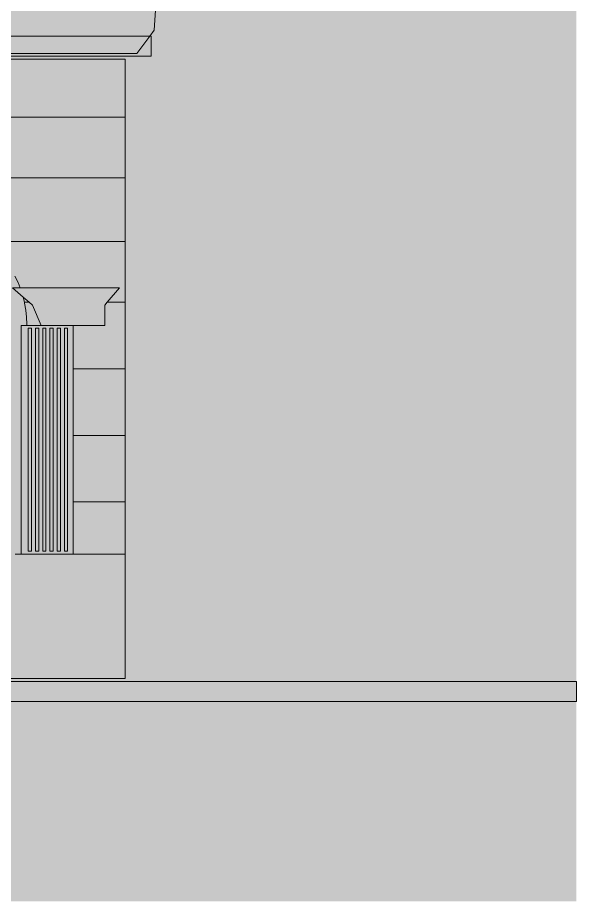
# Model space of a CAD drawing. Header units: millimetres. Extents: x -2412 to 16214, y -1176 to 12021.
# Drawn here: x 13265 to 16214, y -1176 to 3486 of the extents above; entities that cross this region are included whole.
import ezdxf

# ---------------------------------------------------------------- set-up
doc = ezdxf.new("R2010")
doc.units = ezdxf.units.MM
for name, color, linetype, lineweight, true_color in [('00_WHITE_BACKGROUND', 7, 'Continuous', 18, 0xffffff), ('01_STRUCTURE', 7, 'Continuous', 18, 0x000000), ('02_CORNICES', 7, 'Continuous', 18, 0x000000), ('03_FRAMES_DOORS', 7, 'Continuous', 18, 0x000000), ('05_STONE_JOINTS', 7, 'Continuous', 18, 0x000000), ('08_STEPS', 7, 'Continuous', 18, 0x000000)]:
    doc.layers.add(name, color=color, linetype=linetype, lineweight=lineweight, true_color=true_color)

msp = doc.modelspace()

# ---------------------------------------------------------------- linework, layer by layer
at = {"layer": '00_WHITE_BACKGROUND', "lineweight": 18, "true_color": 0xffffff}
msp.add_solid([(-2412.2137, -1175.5725), (16213.7405, -1175.5725), (-2412.2137, 12015.2672), (16213.7405, 12015.2672)], dxfattribs=at)
at = {"layer": '01_STRUCTURE', "color": 7, "lineweight": 18, "true_color": 0x000000}
for points in [[(13832.0611, 2961.8321), (13832.0611, 3267.1756)], [(13832.0611, 1984.7328), (13832.0611, 2305.3435)], [(13277.4198, 2061.0687), (13801.5267, 2061.0687)], [(13300.2443, 1984.7328), (13293.3588, 2012.4427)], [(13725.1908, 1862.5954), (13557.2519, 1862.5954)], [(13557.2519, 931.2977), (13557.2519, 1282.4427)], [(13832.0611, 931.2977), (13832.0611, 1282.4427)], [(10290.0763, 15.2672), (10290.0763, 0), (13832.0611, 0), (13832.0611, 656.4885)]]:
    msp.add_lwpolyline(points, dxfattribs=at)
at = {"layer": '02_CORNICES', "color": 7, "lineweight": 18, "true_color": 0x000000}
for points in [[(13961.8321, 3389.313), (13984.7328, 3419.8473), (14000, 3633.5878), (13938.9313, 3633.5878)], [(13961.8321, 3389.313), (10519.084, 3389.313)], [(10519.084, 3297.7099), (13893.1298, 3297.7099), (13961.8321, 3389.313)], [(10519.084, 3282.4427), (13969.4656, 3282.4427), (13969.4656, 3389.313), (13961.8321, 3389.313)], [(13389.313, 1862.5954), (13343.5115, 1969.4656)], [(13725.1908, 1969.4656), (13725.1908, 1862.5954)]]:
    msp.add_lwpolyline(points, dxfattribs=at)
at = {"layer": '03_FRAMES_DOORS', "color": 7, "lineweight": 18, "true_color": 0x000000}
for points in [[(13293.3588, 2012.4427), (13236.6412, 2061.0687), (13277.4198, 2061.0687), (13266.4885, 2088.3817), (13250, 2122.5954)], [(13312.9771, 1862.5954), (13312.9771, 1868.7023), (13311.6641, 1906.2443), (13307.7557, 1943.6336), (13301.2366, 1980.687), (13300.2443, 1984.7328)], [(13251.9084, 656.4885), (13282.4427, 656.4885), (13282.4427, 1862.5954), (13312.9771, 1862.5954)], [(13557.2519, 1862.5954), (13389.313, 1862.5954), (13312.9771, 1862.5954)]]:
    msp.add_lwpolyline(points, dxfattribs=at)
for points in [[(13320.6107, 1847.3282), (13337.4046, 1847.3282), (13337.4046, 671.7557), (13320.6107, 671.7557)], [(13358.7786, 1847.3282), (13375.5725, 1847.3282), (13375.5725, 671.7557), (13358.7786, 671.7557)], [(13396.9466, 1847.3282), (13413.7405, 1847.3282), (13413.7405, 671.7557), (13396.9466, 671.7557)], [(13435.1145, 1847.3282), (13451.9084, 1847.3282), (13451.9084, 671.7557), (13435.1145, 671.7557)], [(13473.2824, 1847.3282), (13490.0763, 1847.3282), (13490.0763, 671.7557), (13473.2824, 671.7557)], [(13511.4504, 1847.3282), (13528.2443, 1847.3282), (13528.2443, 671.7557), (13511.4504, 671.7557)]]:
    msp.add_lwpolyline(points, close=True, dxfattribs=at)
at = {"layer": '05_STONE_JOINTS', "color": 7, "lineweight": 18, "true_color": 0x000000}
for points in [[(13832.0611, 3267.1756), (10519.084, 3267.1756)], [(13114.5038, 2961.8321), (13832.0611, 2961.8321), (13832.0611, 2641.2214)], [(10519.084, 2641.2214), (13832.0611, 2641.2214)], [(13098.3969, 2305.3435), (13832.0611, 2305.3435), (13832.0611, 2641.2214)], [(13801.5267, 2061.0687), (13737.9084, 1984.7328)], [(13325.6947, 1984.7328), (13293.3588, 2012.4427)], [(13300.2443, 1984.7328), (13325.6947, 1984.7328)], [(13343.5115, 1969.4656), (13325.6947, 1984.7328)], [(13737.9084, 1984.7328), (13725.1908, 1969.4656)], [(13737.9084, 1984.7328), (13832.0611, 1984.7328), (13832.0611, 1633.5878)], [(13557.2519, 1633.5878), (13557.2519, 1862.5954)], [(13557.2519, 1633.5878), (13832.0611, 1633.5878)], [(13557.2519, 1633.5878), (13557.2519, 1282.4427), (13832.0611, 1282.4427), (13832.0611, 1633.5878)], [(13282.4427, 656.4885), (13312.9771, 656.4885), (13557.2519, 656.4885)]]:
    msp.add_lwpolyline(points, dxfattribs=at)
msp.add_lwpolyline([(13557.2519, 656.4885), (13832.0611, 656.4885), (13832.0611, 931.2977), (13557.2519, 931.2977)], close=True, dxfattribs=at)
at = {"layer": '08_STEPS', "color": 7, "lineweight": 18, "true_color": 0x000000}
msp.add_lwpolyline([(-2412.2137, -15.2672), (16213.7405, -15.2672), (16213.7405, -122.1374), (-2412.2137, -122.1374)], close=True, dxfattribs=at)

doc.saveas('drawing.dxf')
